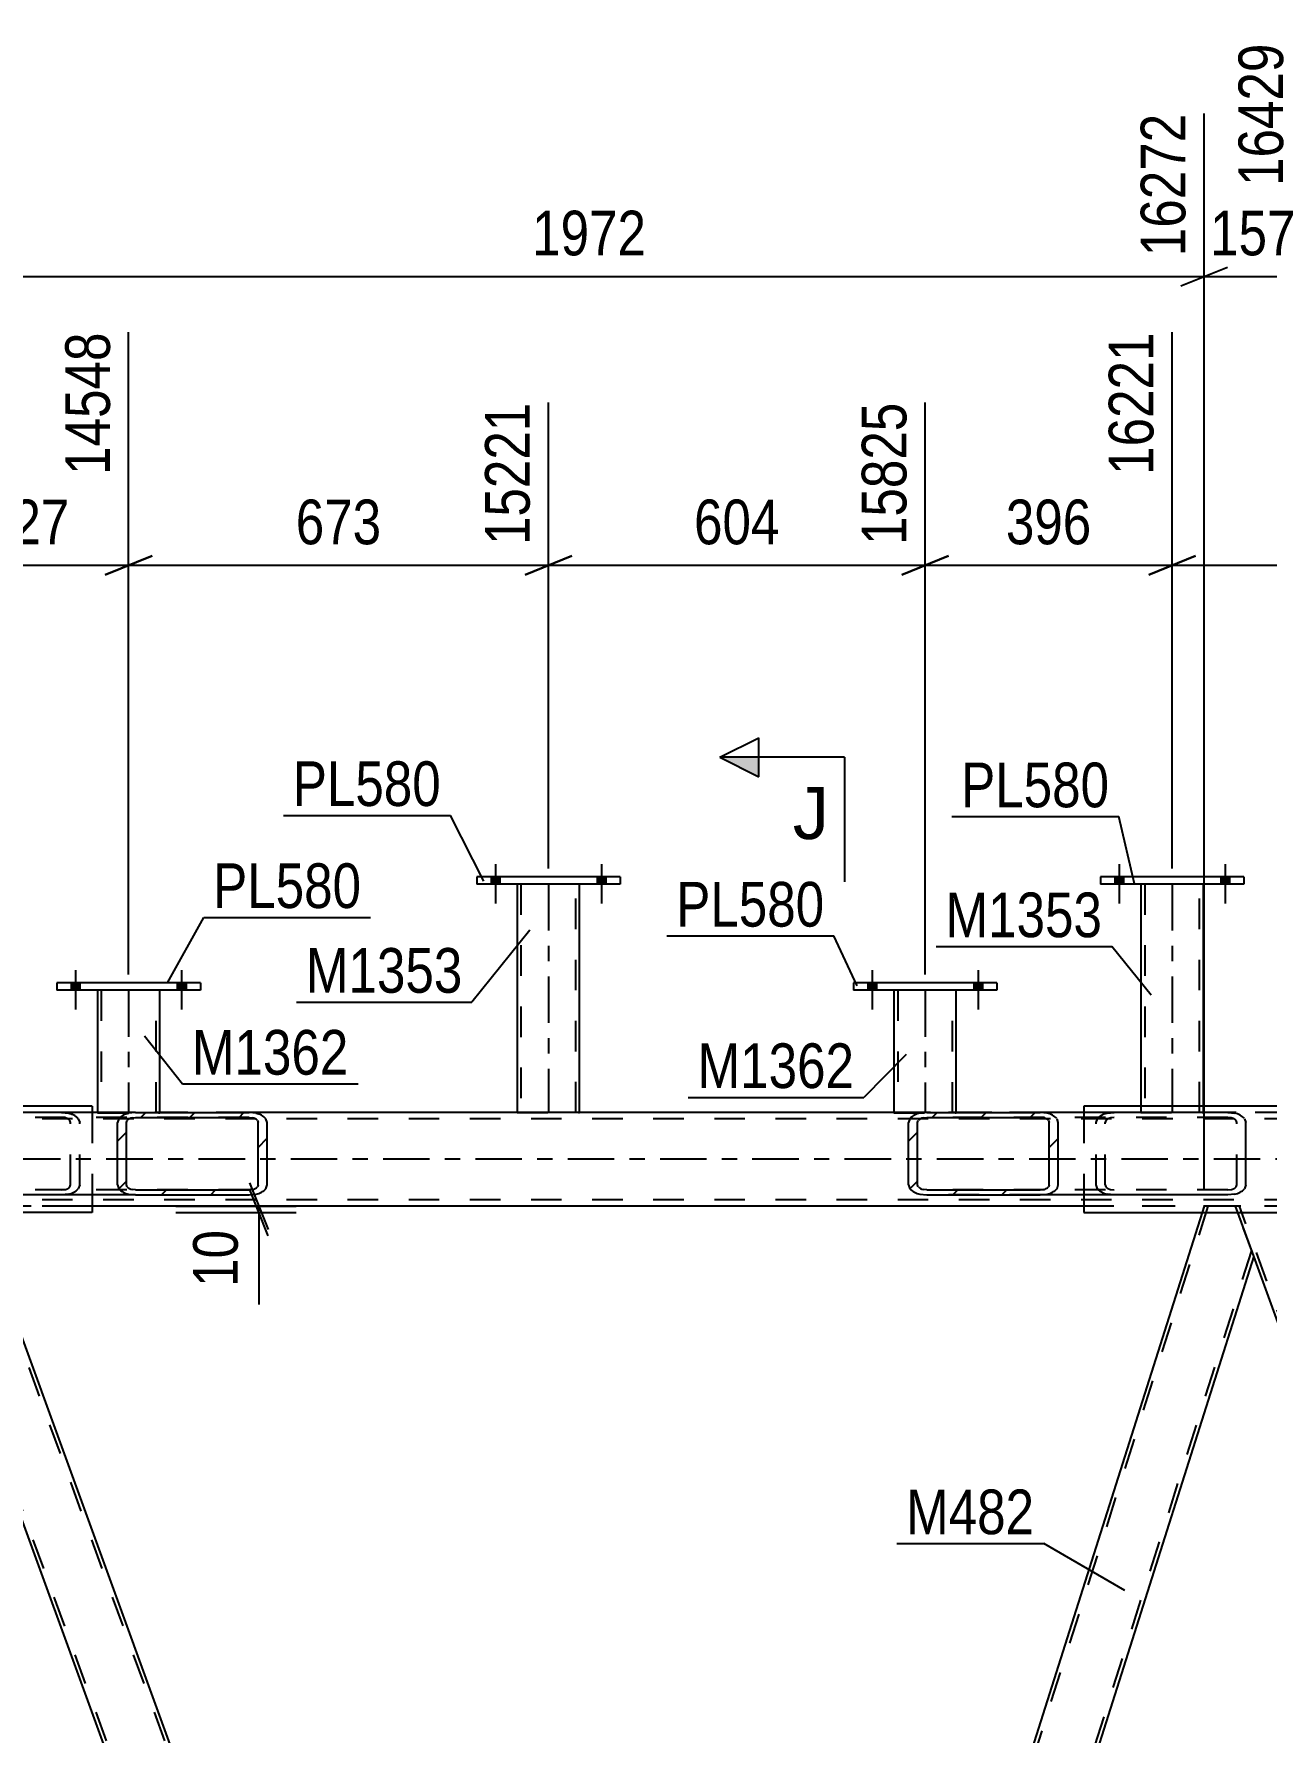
# Model space of a CAD drawing. Header units: millimetres. Extents: x -815 to 374, y -743 to 98.
# Drawn here: x -201.3 to -122.3, y -176.6 to -67.8 of the extents above; entities that cross this region are included whole.
import ezdxf

# ---------------------------------------------------------------- set-up
doc = ezdxf.new("R2010")
doc.units = ezdxf.units.MM
doc.linetypes.add('DXK_LINE_DOT2', pattern=[3.9198, 1.9599, -1.9599])
doc.linetypes.add('DXK_LINE_DOT3', pattern=[5.9187, 2.979, -0.9799, 0.9799, -0.9799])
doc.styles.add('Arial', font='ARIAL.TTF', dxfattribs={"height": 0.2})
doc.styles.add('Arial Narrow', font='ARIALN.TTF', dxfattribs={"height": 0.2})

# ---------------------------------------------------------------- blocks, each defined once
blk = doc.blocks.new('Bolt-232933173-46894 - 7159')
at = {"linetype": 'Continuous'}
for points in [[(-147.3, -128.61), (-147.86, -128.61), (-147.86, -129.09), (-147.3, -129.09)], [(-147.3, -128.61), (-147.86, -128.61), (-147.86, -129.09), (-147.3, -129.09)], [(-140.5, -128.61), (-141.06, -128.61), (-141.06, -129.09), (-140.5, -129.09)], [(-140.5, -128.61), (-141.06, -128.61), (-141.06, -129.09), (-140.5, -129.09)]]:
    blk.add_hatch(color=1, dxfattribs=at).paths.add_polyline_path(points)
at = {"color": 1, "linetype": 'Continuous'}
for p, q in [((-147.58, -127.81), (-147.58, -130.33)), ((-147.58, -127.81), (-147.58, -130.33)), ((-140.78, -127.81), (-140.78, -130.33)), ((-140.78, -127.81), (-140.78, -130.33)), ((-147.86, -128.61), (-147.86, -129.09)), ((-147.86, -128.61), (-147.86, -129.09)), ((-147.3, -128.61), (-147.3, -129.09)), ((-147.3, -128.61), (-147.3, -129.09)), ((-141.06, -128.61), (-141.06, -129.09)), ((-141.06, -128.61), (-141.06, -129.09)), ((-140.5, -128.61), (-140.5, -129.09)), ((-140.5, -128.61), (-140.5, -129.09))]:
    blk.add_line(p, q, dxfattribs=at)
blk = doc.blocks.new('Bolt-232933173-46857 - 7159')
at = {"linetype": 'Continuous'}
for points in [[(-131.46, -121.81), (-132.02, -121.81), (-132.02, -122.29), (-131.46, -122.29)], [(-131.46, -121.81), (-132.02, -121.81), (-132.02, -122.29), (-131.46, -122.29)], [(-124.66, -121.81), (-125.22, -121.81), (-125.22, -122.29), (-124.66, -122.29)], [(-124.66, -121.81), (-125.22, -121.81), (-125.22, -122.29), (-124.66, -122.29)]]:
    blk.add_hatch(color=1, dxfattribs=at).paths.add_polyline_path(points)
at = {"color": 1, "linetype": 'Continuous'}
for p, q in [((-132.02, -121.81), (-132.02, -122.29)), ((-132.02, -121.81), (-132.02, -122.29)), ((-131.74, -121.01), (-131.74, -123.53)), ((-131.74, -121.01), (-131.74, -123.53)), ((-131.46, -121.81), (-131.46, -122.29)), ((-131.46, -121.81), (-131.46, -122.29)), ((-125.22, -121.81), (-125.22, -122.29)), ((-125.22, -121.81), (-125.22, -122.29)), ((-124.94, -121.01), (-124.94, -123.53)), ((-124.94, -121.01), (-124.94, -123.53)), ((-124.66, -121.81), (-124.66, -122.29)), ((-124.66, -121.81), (-124.66, -122.29))]:
    blk.add_line(p, q, dxfattribs=at)
blk = doc.blocks.new('Part-232933173-7313 - 7159')
at = {"color": 2, "linetype": 'Continuous'}
for p, q in [((-219.15, -136.53), (-219.15, -136.93)), ((-197.6, -136.53), (-219.15, -136.53)), ((-197.6, -136.53), (-197.6, -136.93)), ((-219.15, -142.21), (-219.15, -143.33)), ((-197.6, -142.21), (-197.6, -143.33)), ((-197.6, -143.33), (-219.15, -143.33))]:
    blk.add_line(p, q, dxfattribs=at)
at = {"color": 7, "linetype": 'DXK_LINE_DOT2'}
for p, q in [((-219.15, -136.93), (-219.15, -142.21)), ((-197.6, -136.93), (-197.6, -142.21))]:
    blk.add_line(p, q, dxfattribs=at)
blk = doc.blocks.new('Part-232933173-7314 - 7159')
at = {"color": 2, "linetype": 'Continuous'}
for p, q in [((-134.01, -136.53), (-134.01, -136.93)), ((-112.47, -136.53), (-134.01, -136.53)), ((-112.47, -143.33), (-112.47, -136.53)), ((-134.01, -142.21), (-134.01, -143.33)), ((-134.01, -143.33), (-112.47, -143.33))]:
    blk.add_line(p, q, dxfattribs=at)
at = {"color": 7, "linetype": 'DXK_LINE_DOT2'}
blk.add_line((-134.01, -136.93), (-134.01, -142.21), dxfattribs=at)
blk = doc.blocks.new('Part-232933173-7322 - 7159')
at = {"linetype": 'Continuous'}
h = blk.add_hatch(dxfattribs=at)
h.set_pattern_fill('', scale=0.7, style=0, pattern_type=0)
h.set_pattern_definition([(45, (-195.8918, -141.8167), (-1.57154, 1.57154), [])])
h.paths.add_polyline_path([(-195.98, -141.57), (-195.89, -141.82), (-195.64, -142.02), (-195.26, -142.16), (-194.82, -142.21), (-187.54, -142.21), (-187.09, -142.16), (-186.71, -142.02), (-186.46, -141.82), (-186.37, -141.57), (-186.37, -137.57), (-186.46, -137.33), (-186.71, -137.12), (-187.09, -136.98), (-187.54, -136.93), (-194.82, -136.93), (-195.26, -136.98), (-195.64, -137.12), (-195.89, -137.33), (-195.98, -137.57)])
h.paths.add_polyline_path([(-195.35, -137.45), (-195.23, -137.35), (-195.04, -137.28), (-194.82, -137.25), (-187.54, -137.25), (-187.31, -137.28), (-187.13, -137.35), (-187, -137.45), (-186.95, -137.57), (-186.95, -141.57), (-187, -141.69), (-187.13, -141.8), (-187.31, -141.87), (-187.54, -141.89), (-194.82, -141.89), (-195.04, -141.87), (-195.23, -141.8), (-195.35, -141.69), (-195.4, -141.57), (-195.4, -137.57)])
at = {"color": 2, "linetype": 'Continuous'}
for p, q in [((-207.29, -136.98), (-206.85, -136.93)), ((-194.82, -136.93), (-206.85, -136.93)), ((-194.82, -136.93), (-195.26, -136.98)), ((-194.82, -136.93), (-187.54, -136.93)), ((-187.09, -136.98), (-187.54, -136.93)), ((-208.01, -137.57), (-207.92, -137.33)), ((-208.01, -141.57), (-208.01, -137.57)), ((-195.89, -137.33), (-195.98, -137.57)), ((-195.98, -141.57), (-195.98, -137.57)), ((-195.4, -137.57), (-195.35, -137.45)), ((-195.4, -141.57), (-195.4, -137.57)), ((-195.04, -137.28), (-194.82, -137.25)), ((-194.82, -137.25), (-187.54, -137.25)), ((-187.54, -137.25), (-187.31, -137.28)), ((-187, -137.45), (-186.95, -137.57)), ((-186.95, -141.57), (-186.95, -137.57)), ((-186.37, -137.57), (-186.46, -137.33)), ((-186.37, -141.57), (-186.37, -137.57)), ((-207.92, -141.82), (-208.01, -141.57)), ((-206.85, -142.21), (-207.29, -142.16)), ((-194.82, -142.21), (-206.85, -142.21)), ((-195.98, -141.57), (-195.89, -141.82)), ((-195.35, -141.69), (-195.4, -141.57)), ((-195.26, -142.16), (-194.82, -142.21)), ((-194.82, -141.89), (-195.04, -141.87)), ((-194.82, -141.89), (-187.54, -141.89)), ((-194.82, -142.21), (-187.54, -142.21)), ((-187.31, -141.87), (-187.54, -141.89)), ((-187.54, -142.21), (-187.09, -142.16)), ((-186.95, -141.57), (-187, -141.69)), ((-186.46, -141.82), (-186.37, -141.57))]:
    blk.add_line(p, q, dxfattribs=at)
at = {"color": 7, "linetype": 'DXK_LINE_DOT2'}
for p, q in [((-199.57, -136.93), (-199.12, -136.98)), ((-187.54, -136.93), (-194.82, -136.93)), ((-207.38, -137.45), (-207.43, -137.57)), ((-207.43, -141.57), (-207.43, -137.57)), ((-206.85, -137.25), (-207.07, -137.28)), ((-187.54, -137.25), (-206.85, -137.25)), ((-199.34, -137.28), (-199.57, -137.25)), ((-198.98, -137.57), (-199.03, -137.45)), ((-198.98, -141.57), (-198.98, -137.57)), ((-198.49, -137.33), (-198.4, -137.57)), ((-198.4, -141.57), (-198.4, -137.57)), ((-207.43, -141.57), (-207.38, -141.69)), ((-207.07, -141.87), (-206.85, -141.89)), ((-187.54, -141.89), (-206.85, -141.89)), ((-199.57, -141.89), (-199.34, -141.87)), ((-199.12, -142.16), (-199.57, -142.21)), ((-199.03, -141.69), (-198.98, -141.57)), ((-198.4, -141.57), (-198.49, -141.82)), ((-194.82, -142.21), (-194.82, -142.21)), ((-194.82, -142.21), (-187.54, -142.21))]:
    blk.add_line(p, q, dxfattribs=at)
at = {"color": 2, "linetype": 'Continuous'}
for centre, radius, start, end in [((-207.11, -138.06), 1.09, 99.5182, 138.0638), ((-195.08, -138.06), 1.09, 99.5182, 138.0638), ((-187.27, -138.06), 1.09, 41.9363, 80.4819), ((-194.95, -137.81), 0.545, 99.5182, 138.0638), ((-187.4, -137.81), 0.545, 41.9363, 80.4819), ((-207.11, -141.09), 1.09, 221.9363, 260.4819), ((-195.08, -141.09), 1.09, 221.9363, 260.4819), ((-194.95, -141.33), 0.545, 221.9363, 260.4819), ((-187.4, -141.33), 0.545, 279.5182, 318.0638), ((-187.27, -141.09), 1.09, 279.5182, 318.0638)]:
    blk.add_arc(centre, radius, start, end, dxfattribs=at)
at = {"color": 7, "linetype": 'DXK_LINE_DOT2'}
for centre, radius, start, end in [((-199.3, -138.06), 1.09, 41.9363, 80.4819), ((-206.98, -137.81), 0.545, 99.5182, 138.0638), ((-199.43, -137.81), 0.545, 41.9363, 80.4819), ((-206.98, -141.33), 0.545, 221.9363, 260.4819), ((-199.43, -141.33), 0.545, 279.5182, 318.0638), ((-199.3, -141.09), 1.09, 279.5182, 318.0638)]:
    blk.add_arc(centre, radius, start, end, dxfattribs=at)
blk = doc.blocks.new('Part-232933173-7353 - 7159')
at = {"color": 7, "linetype": 'DXK_LINE_DOT2'}
for p, q in [((-81.86, -136.93), (-654.89, -136.93)), ((-187.54, -136.93), (-229.22, -136.93)), ((-112.47, -136.93), (-144.08, -136.93)), ((-81.26, -137.33), (-741.87, -137.33)), ((-81.26, -142.53), (-741.87, -142.53)), ((-81.26, -142.93), (-729.95, -142.93)), ((-197.6, -142.93), (-219.15, -142.93)), ((-112.47, -142.93), (-134.01, -142.93))]:
    blk.add_line(p, q, dxfattribs=at)
at = {"color": 2, "linetype": 'Continuous'}
for p, q in [((-144.08, -136.93), (-187.54, -136.93)), ((-134.01, -142.93), (-197.6, -142.93))]:
    blk.add_line(p, q, dxfattribs=at)
at = {"color": 7, "linetype": 'DXK_LINE_DOT3'}
blk.add_line((-81.26, -139.93), (-741.87, -139.93), dxfattribs=at)
blk = doc.blocks.new('Bolt-232933173-46859 - 7159')
at = {"linetype": 'Continuous'}
for points in [[(-171.46, -121.81), (-172.02, -121.81), (-172.02, -122.29), (-171.46, -122.29)], [(-171.46, -121.81), (-172.02, -121.81), (-172.02, -122.29), (-171.46, -122.29)], [(-164.66, -121.81), (-165.22, -121.81), (-165.22, -122.29), (-164.66, -122.29)], [(-164.66, -121.81), (-165.22, -121.81), (-165.22, -122.29), (-164.66, -122.29)]]:
    blk.add_hatch(color=1, dxfattribs=at).paths.add_polyline_path(points)
at = {"color": 1, "linetype": 'Continuous'}
for p, q in [((-172.02, -121.81), (-172.02, -122.29)), ((-172.02, -121.81), (-172.02, -122.29)), ((-171.74, -121.01), (-171.74, -123.53)), ((-171.74, -121.01), (-171.74, -123.53)), ((-171.46, -121.81), (-171.46, -122.29)), ((-171.46, -121.81), (-171.46, -122.29)), ((-165.22, -121.81), (-165.22, -122.29)), ((-165.22, -121.81), (-165.22, -122.29)), ((-164.94, -121.01), (-164.94, -123.53)), ((-164.94, -121.01), (-164.94, -123.53)), ((-164.66, -121.81), (-164.66, -122.29)), ((-164.66, -121.81), (-164.66, -122.29))]:
    blk.add_line(p, q, dxfattribs=at)
blk = doc.blocks.new('Part-232933173-46765 - 7159')
at = {"color": 2, "linetype": 'Continuous'}
for p, q in [((-123.74, -121.81), (-132.94, -121.81)), ((-132.94, -121.81), (-132.94, -122.29)), ((-123.74, -121.81), (-123.74, -122.29)), ((-123.74, -122.29), (-132.94, -122.29))]:
    blk.add_line(p, q, dxfattribs=at)
blk = doc.blocks.new('Part-232933173-7476 - 7159')
at = {"linetype": 'Continuous'}
h = blk.add_hatch(dxfattribs=at)
h.set_pattern_fill('', scale=0.7, style=0, pattern_type=0)
h.set_pattern_definition([(45, (-145.1553, -141.8167), (-1.57154, 1.57154), [])])
h.paths.add_polyline_path([(-145.24, -141.57), (-145.16, -141.82), (-144.9, -142.02), (-144.53, -142.16), (-144.08, -142.21), (-136.8, -142.21), (-136.36, -142.16), (-135.98, -142.02), (-135.72, -141.82), (-135.64, -141.57), (-135.64, -137.57), (-135.72, -137.33), (-135.98, -137.12), (-136.36, -136.98), (-136.8, -136.93), (-144.08, -136.93), (-144.53, -136.98), (-144.9, -137.12), (-145.16, -137.33), (-145.24, -137.57)])
h.paths.add_polyline_path([(-144.62, -137.45), (-144.49, -137.35), (-144.3, -137.28), (-144.08, -137.25), (-136.8, -137.25), (-136.58, -137.28), (-136.39, -137.35), (-136.26, -137.45), (-136.22, -137.57), (-136.22, -141.57), (-136.26, -141.69), (-136.39, -141.8), (-136.58, -141.87), (-136.8, -141.89), (-144.08, -141.89), (-144.3, -141.87), (-144.49, -141.8), (-144.62, -141.69), (-144.66, -141.57), (-144.66, -137.57)])
at = {"color": 2, "linetype": 'Continuous'}
for p, q in [((-144.08, -136.93), (-144.53, -136.98)), ((-144.08, -136.93), (-136.8, -136.93)), ((-124.77, -136.93), (-136.8, -136.93)), ((-136.36, -136.98), (-136.8, -136.93)), ((-124.77, -136.93), (-124.32, -136.98)), ((-145.16, -137.33), (-145.24, -137.57)), ((-145.24, -141.57), (-145.24, -137.57)), ((-144.66, -137.57), (-144.62, -137.45)), ((-144.66, -141.57), (-144.66, -137.57)), ((-144.3, -137.28), (-144.08, -137.25)), ((-144.08, -137.25), (-136.8, -137.25)), ((-136.8, -137.25), (-136.58, -137.28)), ((-136.26, -137.45), (-136.22, -137.57)), ((-136.22, -141.57), (-136.22, -137.57)), ((-135.64, -137.57), (-135.72, -137.33)), ((-135.64, -141.57), (-135.64, -137.57)), ((-123.69, -137.33), (-123.61, -137.57)), ((-123.61, -141.57), (-123.61, -137.57)), ((-145.24, -141.57), (-145.16, -141.82)), ((-144.62, -141.69), (-144.66, -141.57)), ((-144.53, -142.16), (-144.08, -142.21)), ((-144.08, -141.89), (-144.3, -141.87)), ((-144.08, -141.89), (-136.8, -141.89)), ((-144.08, -142.21), (-136.8, -142.21)), ((-136.58, -141.87), (-136.8, -141.89)), ((-136.8, -142.21), (-136.36, -142.16)), ((-124.77, -142.21), (-136.8, -142.21)), ((-136.22, -141.57), (-136.26, -141.69)), ((-135.72, -141.82), (-135.64, -141.57)), ((-124.32, -142.16), (-124.77, -142.21)), ((-123.61, -141.57), (-123.69, -141.82))]:
    blk.add_line(p, q, dxfattribs=at)
at = {"color": 7, "linetype": 'DXK_LINE_DOT2'}
for p, q in [((-136.8, -136.93), (-144.08, -136.93)), ((-132.5, -136.98), (-132.05, -136.93)), ((-124.77, -137.25), (-144.08, -137.25)), ((-133.21, -137.57), (-133.13, -137.33)), ((-133.21, -141.57), (-133.21, -137.57)), ((-132.59, -137.45), (-132.63, -137.57)), ((-132.63, -141.57), (-132.63, -137.57)), ((-132.05, -137.25), (-132.27, -137.28)), ((-124.55, -137.28), (-124.77, -137.25)), ((-124.19, -137.57), (-124.23, -137.45)), ((-124.19, -141.57), (-124.19, -137.57)), ((-124.77, -141.89), (-144.08, -141.89)), ((-136.8, -142.21), (-144.08, -142.21)), ((-133.13, -141.82), (-133.21, -141.57)), ((-132.63, -141.57), (-132.59, -141.69)), ((-132.05, -142.21), (-132.5, -142.16)), ((-132.27, -141.87), (-132.05, -141.89)), ((-124.77, -141.89), (-124.55, -141.87)), ((-124.23, -141.69), (-124.19, -141.57))]:
    blk.add_line(p, q, dxfattribs=at)
at = {"color": 2, "linetype": 'Continuous'}
for centre, radius, start, end in [((-144.34, -138.05), 1.09, 99.5182, 138.0638), ((-136.54, -138.05), 1.09, 41.9363, 80.4819), ((-124.51, -138.05), 1.09, 41.9363, 80.4819), ((-144.21, -137.81), 0.545, 99.5182, 138.0638), ((-136.67, -137.81), 0.545, 41.9363, 80.4819), ((-144.34, -141.09), 1.09, 221.9363, 260.4819), ((-144.21, -141.33), 0.545, 221.9363, 260.4819), ((-136.67, -141.33), 0.545, 279.5182, 318.0638), ((-136.54, -141.09), 1.09, 279.5182, 318.0638), ((-124.51, -141.09), 1.09, 279.5182, 318.0638)]:
    blk.add_arc(centre, radius, start, end, dxfattribs=at)
at = {"color": 7, "linetype": 'DXK_LINE_DOT2'}
for centre, radius, start, end in [((-132.31, -138.05), 1.09, 99.5182, 138.0638), ((-132.18, -137.81), 0.545, 99.5182, 138.0638), ((-124.64, -137.81), 0.545, 41.9363, 80.4819), ((-132.31, -141.09), 1.09, 221.9363, 260.4819), ((-132.18, -141.33), 0.545, 221.9363, 260.4819), ((-124.64, -141.33), 0.545, 279.5182, 318.0638)]:
    blk.add_arc(centre, radius, start, end, dxfattribs=at)
blk = doc.blocks.new('Part-232933173-7488 - 7159')
at = {"color": 7, "linetype": 'DXK_LINE_DOT2'}
for p, q in [((-165.84, -261.93), (-209.16, -142.93)), ((-162.1, -261.93), (-205.41, -142.93))]:
    blk.add_line(p, q, dxfattribs=at)
at = {"color": 2, "linetype": 'Continuous'}
for p, q in [((-163.01, -258.73), (-205.01, -143.33)), ((-166.25, -261.53), (-208.25, -146.14))]:
    blk.add_line(p, q, dxfattribs=at)
blk = doc.blocks.new('Part-232933173-7493 - 7159')
at = {"color": 2, "linetype": 'Continuous'}
for p, q in [((-126.42, -143.33), (-163.01, -258.73)), ((-123.11, -146.14), (-124.13, -143.33)), ((-123.11, -146.14), (-159.7, -261.53))]:
    blk.add_line(p, q, dxfattribs=at)
at = {"color": 7, "linetype": 'DXK_LINE_DOT2'}
for p, q in [((-126.04, -142.93), (-162.87, -259.1)), ((-126.29, -142.93), (-126.42, -143.33)), ((-124.28, -142.93), (-126.29, -142.93)), ((-124.13, -143.33), (-124.28, -142.93)), ((-123.25, -145.77), (-160.08, -261.93))]:
    blk.add_line(p, q, dxfattribs=at)
blk = doc.blocks.new('Part-232933173-7498 - 7159')
at = {"color": 7, "linetype": 'DXK_LINE_DOT2'}
for p, q in [((-120.02, -142.93), (-124.28, -142.93)), ((-123.11, -146.14), (-124.28, -142.93)), ((-80.71, -261.93), (-124.02, -142.93))]:
    blk.add_line(p, q, dxfattribs=at)
at = {"color": 2, "linetype": 'Continuous'}
blk.add_line((-81.11, -261.53), (-123.11, -146.14), dxfattribs=at)
blk = doc.blocks.new('Part-232933173-46764 - 7159')
at = {"color": 2, "linetype": 'Continuous'}
for p, q in [((-130.34, -122.29), (-130.34, -136.53)), ((-126.34, -122.29), (-126.34, -136.53))]:
    blk.add_line(p, q, dxfattribs=at)
at = {"color": 7, "linetype": 'DXK_LINE_DOT2'}
for p, q in [((-126.34, -122.29), (-130.34, -122.29)), ((-130.1, -122.29), (-130.1, -136.93)), ((-126.58, -136.93), (-126.58, -122.29)), ((-130.34, -136.53), (-130.34, -136.93)), ((-130.34, -136.93), (-126.34, -136.93)), ((-126.34, -136.53), (-126.34, -136.93))]:
    blk.add_line(p, q, dxfattribs=at)
at = {"color": 7, "linetype": 'DXK_LINE_DOT3'}
blk.add_line((-128.34, -122.29), (-128.34, -136.93), dxfattribs=at)
blk = doc.blocks.new('Part-232933173-46768 - 7159')
at = {"color": 2, "linetype": 'Continuous'}
for p, q in [((-170.34, -122.29), (-170.34, -136.93)), ((-166.34, -136.93), (-166.34, -122.29))]:
    blk.add_line(p, q, dxfattribs=at)
at = {"color": 7, "linetype": 'DXK_LINE_DOT2'}
for p, q in [((-166.34, -122.29), (-170.34, -122.29)), ((-170.1, -122.29), (-170.1, -136.93)), ((-166.58, -136.93), (-166.58, -122.29)), ((-170.34, -136.93), (-170.34, -136.93)), ((-170.34, -136.93), (-166.34, -136.93)), ((-166.34, -136.93), (-166.34, -136.93)), ((-166.34, -136.93), (-166.34, -136.93))]:
    blk.add_line(p, q, dxfattribs=at)
at = {"color": 7, "linetype": 'DXK_LINE_DOT3'}
blk.add_line((-168.34, -122.29), (-168.34, -136.93), dxfattribs=at)
blk = doc.blocks.new('Part-232933173-46769 - 7159')
at = {"color": 2, "linetype": 'Continuous'}
for p, q in [((-163.74, -121.81), (-172.94, -121.81)), ((-172.94, -121.81), (-172.94, -122.29)), ((-163.74, -121.81), (-163.74, -122.29)), ((-163.74, -122.29), (-172.94, -122.29))]:
    blk.add_line(p, q, dxfattribs=at)
blk = doc.blocks.new('Part-232933173-46844 - 7159')
at = {"color": 2, "linetype": 'Continuous'}
for p, q in [((-197.26, -129.09), (-197.26, -136.93)), ((-193.26, -136.93), (-193.26, -129.09))]:
    blk.add_line(p, q, dxfattribs=at)
at = {"color": 7, "linetype": 'DXK_LINE_DOT2'}
for p, q in [((-193.26, -129.09), (-197.26, -129.09)), ((-197.02, -129.09), (-197.02, -136.94)), ((-193.5, -136.94), (-193.5, -129.09)), ((-197.26, -136.93), (-197.26, -136.94)), ((-197.26, -136.94), (-193.26, -136.94)), ((-193.26, -136.94), (-193.26, -136.93)), ((-193.26, -136.93), (-193.26, -136.94))]:
    blk.add_line(p, q, dxfattribs=at)
at = {"color": 7, "linetype": 'DXK_LINE_DOT3'}
blk.add_line((-195.26, -129.09), (-195.26, -136.94), dxfattribs=at)
blk = doc.blocks.new('Part-232933173-46845 - 7159')
at = {"color": 2, "linetype": 'Continuous'}
for p, q in [((-190.66, -128.61), (-199.86, -128.61)), ((-199.86, -128.61), (-199.86, -129.09)), ((-190.66, -129.09), (-199.86, -129.09)), ((-190.66, -128.61), (-190.66, -129.09))]:
    blk.add_line(p, q, dxfattribs=at)
blk = doc.blocks.new('Part-232933173-46846 - 7159')
at = {"color": 2, "linetype": 'Continuous'}
for p, q in [((-146.18, -129.09), (-146.18, -136.93)), ((-142.18, -136.93), (-142.18, -129.09))]:
    blk.add_line(p, q, dxfattribs=at)
at = {"color": 7, "linetype": 'DXK_LINE_DOT2'}
for p, q in [((-142.18, -129.09), (-146.18, -129.09)), ((-145.94, -129.09), (-145.94, -136.94)), ((-142.42, -136.94), (-142.42, -129.09)), ((-146.18, -136.93), (-146.18, -136.94)), ((-146.18, -136.94), (-142.18, -136.94)), ((-142.18, -136.94), (-142.18, -136.93)), ((-142.18, -136.93), (-142.18, -136.94))]:
    blk.add_line(p, q, dxfattribs=at)
at = {"color": 7, "linetype": 'DXK_LINE_DOT3'}
blk.add_line((-144.18, -129.09), (-144.18, -136.94), dxfattribs=at)
blk = doc.blocks.new('Part-232933173-46847 - 7159')
at = {"color": 2, "linetype": 'Continuous'}
for p, q in [((-139.58, -128.61), (-148.78, -128.61)), ((-148.78, -128.61), (-148.78, -129.09)), ((-139.58, -129.09), (-148.78, -129.09)), ((-139.58, -128.61), (-139.58, -129.09))]:
    blk.add_line(p, q, dxfattribs=at)
blk = doc.blocks.new('Bolt-232933173-46893 - 7159')
at = {"linetype": 'Continuous'}
for points in [[(-198.38, -128.61), (-198.94, -128.61), (-198.94, -129.09), (-198.38, -129.09)], [(-198.38, -128.61), (-198.94, -128.61), (-198.94, -129.09), (-198.38, -129.09)], [(-191.58, -128.61), (-192.14, -128.61), (-192.14, -129.09), (-191.58, -129.09)], [(-191.58, -128.61), (-192.14, -128.61), (-192.14, -129.09), (-191.58, -129.09)]]:
    blk.add_hatch(color=1, dxfattribs=at).paths.add_polyline_path(points)
at = {"color": 1, "linetype": 'Continuous'}
for p, q in [((-198.66, -127.81), (-198.66, -130.33)), ((-198.66, -127.81), (-198.66, -130.33)), ((-191.86, -127.81), (-191.86, -130.33)), ((-191.86, -127.81), (-191.86, -130.33)), ((-198.94, -128.61), (-198.94, -129.09)), ((-198.94, -128.61), (-198.94, -129.09)), ((-198.38, -128.61), (-198.38, -129.09)), ((-198.38, -128.61), (-198.38, -129.09)), ((-192.14, -128.61), (-192.14, -129.09)), ((-192.14, -128.61), (-192.14, -129.09)), ((-191.58, -128.61), (-191.58, -129.09)), ((-191.58, -128.61), (-191.58, -129.09))]:
    blk.add_line(p, q, dxfattribs=at)
blk = doc.blocks.new('StraightDimension-232933173-57640 - 7159')
at = {"color": 7, "linetype": 'Continuous'}
for p, q in [((-195.26, -128.09), (-195.26, -86.91)), ((-168.34, -121.29), (-168.34, -91.41)), ((-193.76, -101.25), (-196.76, -102.45)), ((-195.26, -101.85), (-168.34, -101.85)), ((-169.84, -102.45), (-166.84, -101.25))]:
    blk.add_line(p, q, dxfattribs=at)
at = {"color": 0}
blk.add_wipeout([(-178.46, -101.1), (-178.46, -96.9), (-185.14, -96.9), (-185.14, -101.1)], dxfattribs=at)
at = {"color": 3, "style": 'Arial Narrow'}
blk.add_text('673', height=2.863, dxfattribs=at).set_placement((-184.54, -100.5))
at = {"color": 0, "linetype": 'Continuous'}
blk.add_wipeout([(-168.94, -90.81), (-173.14, -90.81), (-173.14, -101.15), (-168.94, -101.15)], dxfattribs=at)
at = {"color": 3, "linetype": 'Continuous', "style": 'Arial Narrow'}
blk.add_text('15221', height=2.863, rotation=90.0002, dxfattribs=at).set_placement((-169.54, -100.55))
blk = doc.blocks.new('StraightDimension-232933173-57639 - 7159')
at = {"color": 7, "linetype": 'Continuous'}
for p, q in [((-168.34, -121.29), (-168.34, -91.41)), ((-144.18, -128.09), (-144.18, -91.41)), ((-166.84, -101.25), (-169.84, -102.45)), ((-168.34, -101.85), (-144.18, -101.85)), ((-145.68, -102.45), (-142.68, -101.25))]:
    blk.add_line(p, q, dxfattribs=at)
at = {"color": 0}
blk.add_wipeout([(-152.92, -101.1), (-152.92, -96.9), (-159.6, -96.9), (-159.6, -101.1)], dxfattribs=at)
at = {"color": 3, "style": 'Arial Narrow'}
blk.add_text('604', height=2.863, dxfattribs=at).set_placement((-159, -100.5))
at = {"color": 0, "linetype": 'Continuous'}
blk.add_wipeout([(-144.78, -90.81), (-148.98, -90.81), (-148.98, -101.15), (-144.78, -101.15)], dxfattribs=at)
at = {"color": 3, "linetype": 'Continuous', "style": 'Arial Narrow'}
blk.add_text('15825', height=2.863, rotation=90.0002, dxfattribs=at).set_placement((-145.38, -100.55))
blk = doc.blocks.new('StraightDimension-232933173-57641 - 7159')
at = {"color": 7, "linetype": 'Continuous'}
for p, q in [((-195.26, -128.09), (-195.26, -86.91)), ((-208.34, -121.29), (-208.34, -91.41)), ((-206.84, -101.25), (-209.84, -102.45)), ((-208.34, -101.85), (-195.26, -101.85)), ((-196.76, -102.45), (-193.76, -101.25))]:
    blk.add_line(p, q, dxfattribs=at)
at = {"color": 0}
blk.add_wipeout([(-198.46, -101.1), (-198.46, -96.9), (-205.14, -96.9), (-205.14, -101.1)], dxfattribs=at)
at = {"color": 3, "style": 'Arial Narrow'}
blk.add_text('327', height=2.863, dxfattribs=at).set_placement((-204.54, -100.5))
at = {"color": 0, "linetype": 'Continuous'}
blk.add_wipeout([(-195.86, -86.31), (-200.06, -86.31), (-200.06, -96.65), (-195.86, -96.65)], dxfattribs=at)
at = {"color": 3, "linetype": 'Continuous', "style": 'Arial Narrow'}
blk.add_text('14548', height=2.863, rotation=90.0002, dxfattribs=at).set_placement((-196.46, -96.05))
blk = doc.blocks.new('StraightDimension-232933173-57637 - 7159')
at = {"color": 7, "linetype": 'Continuous'}
for p, q in [((-128.34, -121.29), (-128.34, -86.91)), ((-93.1, -127.13), (-93.1, -86.91)), ((-126.84, -101.25), (-129.84, -102.45)), ((-128.34, -101.85), (-93.1, -101.85)), ((-94.6, -102.45), (-91.6, -101.25))]:
    blk.add_line(p, q, dxfattribs=at)
at = {"color": 0, "linetype": 'Continuous'}
blk.add_wipeout([(-93.7, -86.31), (-97.9, -86.31), (-97.9, -96.65), (-93.7, -96.65)], dxfattribs=at)
at = {"color": 0}
blk.add_wipeout([(-107.38, -101.1), (-107.38, -96.9), (-114.06, -96.9), (-114.06, -101.1)], dxfattribs=at)
at = {"color": 3, "linetype": 'Continuous', "style": 'Arial Narrow'}
blk.add_text('17102', height=2.863, rotation=90.0002, dxfattribs=at).set_placement((-94.3, -96.05))
at = {"color": 3, "style": 'Arial Narrow'}
blk.add_text('881', height=2.863, dxfattribs=at).set_placement((-113.46, -100.5))
blk = doc.blocks.new('StraightDimension-232933173-37568 - 7159')
at = {"color": 7, "linetype": 'Continuous'}
for p, q in [((-120.02, -141.93), (-120.02, -68.39)), ((-126.29, -141.93), (-126.29, -72.89)), ((-127.79, -83.93), (-124.79, -82.73)), ((-118.52, -82.73), (-121.52, -83.93)), ((-126.29, -83.33), (-120.02, -83.33))]:
    blk.add_line(p, q, dxfattribs=at)
at = {"color": 0}
blk.add_wipeout([(-119.81, -82.58), (-119.81, -78.38), (-126.5, -78.38), (-126.5, -82.58)], dxfattribs=at)
at = {"color": 3, "style": 'Arial Narrow'}
blk.add_text('157', height=2.863, dxfattribs=at).set_placement((-125.9, -81.98))
at = {"color": 0, "linetype": 'Continuous'}
blk.add_wipeout([(-120.62, -67.79), (-124.82, -67.79), (-124.82, -78.13), (-120.62, -78.13)], dxfattribs=at)
at = {"color": 3, "linetype": 'Continuous', "style": 'Arial Narrow'}
blk.add_text('16429', height=2.863, rotation=90.0002, dxfattribs=at).set_placement((-121.22, -77.53))
blk = doc.blocks.new('StraightDimension-232933173-57638 - 7159')
at = {"color": 7, "linetype": 'Continuous'}
for p, q in [((-128.34, -121.29), (-128.34, -86.91)), ((-144.18, -128.09), (-144.18, -91.41)), ((-142.68, -101.25), (-145.68, -102.45)), ((-144.18, -101.85), (-128.34, -101.85)), ((-129.84, -102.45), (-126.84, -101.25))]:
    blk.add_line(p, q, dxfattribs=at)
at = {"color": 0}
blk.add_wipeout([(-132.92, -101.1), (-132.92, -96.9), (-139.6, -96.9), (-139.6, -101.1)], dxfattribs=at)
at = {"color": 3, "style": 'Arial Narrow'}
blk.add_text('396', height=2.863, dxfattribs=at).set_placement((-139, -100.5))
at = {"color": 0, "linetype": 'Continuous'}
blk.add_wipeout([(-128.94, -86.31), (-133.14, -86.31), (-133.14, -96.65), (-128.94, -96.65)], dxfattribs=at)
at = {"color": 3, "linetype": 'Continuous', "style": 'Arial Narrow'}
blk.add_text('16221', height=2.863, rotation=90.0002, dxfattribs=at).set_placement((-129.54, -96.05))
blk = doc.blocks.new('StraightDimension-232933173-38585 - 7159')
at = {"color": 7, "linetype": 'Continuous'}
for p, q in [((-187.51, -141.43), (-186.31, -144.43)), ((-186.31, -144.83), (-187.51, -141.83)), ((-192.24, -142.93), (-184.51, -142.93)), ((-192.24, -143.33), (-184.51, -143.33)), ((-186.91, -143.33), (-186.91, -142.93)), ((-186.91, -143.33), (-186.91, -149.24)), ((-186.91, -143.33), (-186.91, -149.24))]:
    blk.add_line(p, q, dxfattribs=at)
at = {"color": 0}
blk.add_wipeout([(-187.66, -143.86), (-191.86, -143.86), (-191.86, -148.71), (-187.66, -148.71)], dxfattribs=at)
at = {"color": 3, "style": 'Arial Narrow'}
blk.add_text('10', height=2.863, rotation=90.0002, dxfattribs=at).set_placement((-188.26, -148.11))
blk = doc.blocks.new('StraightDimension-232933173-37569 - 7159')
at = {"color": 7, "linetype": 'Continuous'}
for p, q in [((-205.16, -141.93), (-205.16, -68.39)), ((-126.29, -141.93), (-126.29, -72.89)), ((-203.66, -82.73), (-206.66, -83.93)), ((-127.79, -83.93), (-124.79, -82.73)), ((-205.16, -83.33), (-126.29, -83.33))]:
    blk.add_line(p, q, dxfattribs=at)
at = {"color": 0}
blk.add_wipeout([(-161.47, -82.58), (-161.47, -78.38), (-169.98, -78.38), (-169.98, -82.58)], dxfattribs=at)
at = {"color": 3, "style": 'Arial Narrow'}
blk.add_text('1972', height=2.863, dxfattribs=at).set_placement((-169.38, -81.98))
at = {"color": 0, "linetype": 'Continuous'}
blk.add_wipeout([(-126.89, -72.29), (-131.09, -72.29), (-131.09, -82.63), (-126.89, -82.63)], dxfattribs=at)
at = {"color": 3, "linetype": 'Continuous', "style": 'Arial Narrow'}
blk.add_text('16272', height=2.863, rotation=90.0002, dxfattribs=at).set_placement((-127.49, -82.03))
blk = doc.blocks.new('Mark-232933173-58463 - 7159')
at = {"color": 30, "linetype": 'Continuous'}
for p, q in [((-192.77, -128.61), (-190.44, -124.42)), ((-190.44, -124.42), (-179.74, -124.42))]:
    blk.add_line(p, q, dxfattribs=at)
at = {"color": 0}
blk.add_wipeout([(-180.34, -123.82), (-180.34, -120.82), (-189.84, -120.82), (-189.84, -123.82)], dxfattribs=at)
blk.add_wipeout([(-180.34, -123.82), (-180.34, -120.82), (-189.84, -120.82), (-189.84, -123.82)], dxfattribs=at)
at = {"color": 3, "style": 'Arial Narrow'}
blk.add_text('PL580', height=2.863, dxfattribs=at).set_placement((-189.84, -123.82))
blk = doc.blocks.new('Mark-232933173-58433 - 7159')
at = {"color": 30, "linetype": 'Continuous'}
for p in [(-142.47, -117.96), (-130.75, -122.27)]:
    blk.add_line(p, (-131.76, -117.96), dxfattribs=at)
at = {"color": 0}
blk.add_wipeout([(-132.36, -117.36), (-132.36, -114.36), (-141.87, -114.36), (-141.87, -117.36)], dxfattribs=at)
blk.add_wipeout([(-132.36, -117.36), (-132.36, -114.36), (-141.87, -114.36), (-141.87, -117.36)], dxfattribs=at)
at = {"color": 3, "style": 'Arial Narrow'}
blk.add_text('PL580', height=2.863, dxfattribs=at).set_placement((-141.87, -117.36))
blk = doc.blocks.new('Mark-232933173-58436 - 7159')
at = {"color": 30, "linetype": 'Continuous'}
for p in [(-185.33, -117.88), (-172.48, -122.1)]:
    blk.add_line(p, (-174.62, -117.88), dxfattribs=at)
at = {"color": 0}
blk.add_wipeout([(-175.22, -117.28), (-175.22, -114.28), (-184.73, -114.28), (-184.73, -117.28)], dxfattribs=at)
blk.add_wipeout([(-175.22, -117.28), (-175.22, -114.28), (-184.73, -114.28), (-184.73, -117.28)], dxfattribs=at)
at = {"color": 3, "style": 'Arial Narrow'}
blk.add_text('PL580', height=2.863, dxfattribs=at).set_placement((-184.73, -117.28))
blk = doc.blocks.new('Mark-232933173-58466 - 7159')
at = {"color": 30, "linetype": 'Continuous'}
for p in [(-145.39, -133.22), (-159.37, -135.96)]:
    blk.add_line(p, (-148.12, -135.96), dxfattribs=at)
at = {"color": 0}
blk.add_wipeout([(-148.72, -135.36), (-148.72, -132.36), (-158.77, -132.36), (-158.77, -135.36)], dxfattribs=at)
blk.add_wipeout([(-148.72, -135.36), (-148.72, -132.36), (-158.77, -132.36), (-158.77, -135.36)], dxfattribs=at)
at = {"color": 3, "style": 'Arial Narrow'}
blk.add_text('M1362', height=2.863, dxfattribs=at).set_placement((-158.77, -135.36))
blk = doc.blocks.new('Mark-232933173-7489 - 7159')
at = {"color": 30, "linetype": 'Continuous'}
for p in [(-146, -164.56), (-131.38, -167.56)]:
    blk.add_line(p, (-136.57, -164.56), dxfattribs=at)
at = {"color": 0}
blk.add_wipeout([(-137.17, -163.96), (-137.17, -160.96), (-145.4, -160.96), (-145.4, -163.96)], dxfattribs=at)
blk.add_wipeout([(-137.17, -163.96), (-137.17, -160.96), (-145.4, -160.96), (-145.4, -163.96)], dxfattribs=at)
at = {"color": 3, "style": 'Arial Narrow'}
blk.add_text('M482', height=2.863, dxfattribs=at).set_placement((-145.4, -163.96))
blk = doc.blocks.new('Mark-232933173-58469 - 7159')
at = {"color": 30, "linetype": 'Continuous'}
for p in [(-160.74, -125.61), (-148.53, -128.81)]:
    blk.add_line(p, (-150.04, -125.61), dxfattribs=at)
at = {"color": 0}
blk.add_wipeout([(-150.64, -125.01), (-150.64, -122.01), (-160.14, -122.01), (-160.14, -125.01)], dxfattribs=at)
blk.add_wipeout([(-150.64, -125.01), (-150.64, -122.01), (-160.14, -122.01), (-160.14, -125.01)], dxfattribs=at)
at = {"color": 3, "style": 'Arial Narrow'}
blk.add_text('PL580', height=2.863, dxfattribs=at).set_placement((-160.14, -125.01))
blk = doc.blocks.new('SectionMark-232933173-8633 - 7159')
at = {"linetype": 'Continuous'}
blk.add_hatch(color=6, dxfattribs=at).paths.add_polyline_path([(-154.84, -114.15), (-154.84, -115.4), (-157.34, -114.15)])
at = {"color": 6, "linetype": 'Continuous'}
for p, q in [((-157.34, -114.15), (-154.84, -112.9)), ((-154.84, -115.4), (-154.84, -112.9)), ((-149.34, -114.15), (-157.34, -114.15)), ((-157.34, -114.15), (-154.84, -115.4)), ((-149.34, -114.15), (-149.34, -122.15))]:
    blk.add_line(p, q, dxfattribs=at)
at = {"color": 0, "linetype": 'Continuous'}
blk.add_wipeout([(-150.34, -119.4), (-150.34, -115.9), (-152.67, -115.9), (-152.67, -119.4)], dxfattribs=at)
at = {"color": 3, "linetype": 'Continuous', "style": 'Arial'}
blk.add_text('J', height=3.34, dxfattribs=at).set_placement((-152.67, -119.4))
blk = doc.blocks.new('Mark-232933173-58460 - 7159')
at = {"color": 30, "linetype": 'Continuous'}
for p, q in [((-194.25, -132.01), (-191.8, -135.1)), ((-191.8, -135.1), (-180.55, -135.1))]:
    blk.add_line(p, q, dxfattribs=at)
at = {"color": 0}
blk.add_wipeout([(-181.15, -134.5), (-181.15, -131.5), (-191.2, -131.5), (-191.2, -134.5)], dxfattribs=at)
blk.add_wipeout([(-181.15, -134.5), (-181.15, -131.5), (-191.2, -131.5), (-191.2, -134.5)], dxfattribs=at)
at = {"color": 3, "style": 'Arial Narrow'}
blk.add_text('M1362', height=2.863, dxfattribs=at).set_placement((-191.2, -134.5))
blk = doc.blocks.new('Mark-232933173-58670 - 7159')
at = {"color": 30, "linetype": 'Continuous'}
for p in [(-143.47, -126.29), (-129.69, -129.4)]:
    blk.add_line(p, (-132.21, -126.29), dxfattribs=at)
at = {"color": 0}
blk.add_wipeout([(-132.81, -125.69), (-132.81, -122.69), (-142.87, -122.69), (-142.87, -125.69)], dxfattribs=at)
blk.add_wipeout([(-132.81, -125.69), (-132.81, -122.69), (-142.87, -122.69), (-142.87, -125.69)], dxfattribs=at)
at = {"color": 3, "style": 'Arial Narrow'}
blk.add_text('M1353', height=2.863, dxfattribs=at).set_placement((-142.87, -125.69))
blk = doc.blocks.new('Mark-232933173-59401 - 7159')
at = {"color": 30, "linetype": 'Continuous'}
for p in [(-169.53, -125.23), (-184.49, -129.85)]:
    blk.add_line(p, (-173.24, -129.85), dxfattribs=at)
at = {"color": 0}
blk.add_wipeout([(-173.84, -129.25), (-173.84, -126.25), (-183.89, -126.25), (-183.89, -129.25)], dxfattribs=at)
blk.add_wipeout([(-173.84, -129.25), (-173.84, -126.25), (-183.89, -126.25), (-183.89, -129.25)], dxfattribs=at)
at = {"color": 3, "style": 'Arial Narrow'}
blk.add_text('M1353', height=2.863, dxfattribs=at).set_placement((-183.89, -129.25))

msp = doc.modelspace()

# ---------------------------------------------------------------- block references
for name in ['Part-232933173-46769 - 7159', 'Bolt-232933173-46859 - 7159', 'Part-232933173-46765 - 7159', 'Bolt-232933173-46857 - 7159', 'Part-232933173-46768 - 7159', 'Part-232933173-46764 - 7159', 'Bolt-232933173-46893 - 7159', 'Bolt-232933173-46894 - 7159', 'Part-232933173-46845 - 7159', 'Part-232933173-46844 - 7159', 'Part-232933173-46847 - 7159', 'Part-232933173-46846 - 7159', 'Part-232933173-7353 - 7159', 'Part-232933173-7313 - 7159', 'Part-232933173-7322 - 7159', 'Part-232933173-7476 - 7159', 'Part-232933173-7314 - 7159', 'Part-232933173-7488 - 7159', 'Part-232933173-7493 - 7159', 'Part-232933173-7498 - 7159']:
    msp.add_blockref(name, (0, 0))

# ---------------------------------------------------------------- next in the draw order: block references
for name in ['StraightDimension-232933173-57640 - 7159', 'StraightDimension-232933173-57637 - 7159', 'StraightDimension-232933173-38585 - 7159', 'Mark-232933173-7489 - 7159']:
    msp.add_blockref(name, (0, 0))

# ---------------------------------------------------------------- next in the draw order: block references
for name in ['StraightDimension-232933173-37568 - 7159', 'StraightDimension-232933173-57641 - 7159', 'StraightDimension-232933173-57639 - 7159']:
    msp.add_blockref(name, (0, 0))

# ---------------------------------------------------------------- next in the draw order: block references
msp.add_blockref('StraightDimension-232933173-57638 - 7159', (0, 0))

# ---------------------------------------------------------------- next in the draw order: block references
msp.add_blockref('StraightDimension-232933173-37569 - 7159', (0, 0))

# ---------------------------------------------------------------- next in the draw order: block references
for name in ['Mark-232933173-58433 - 7159', 'Mark-232933173-58463 - 7159', 'Mark-232933173-58469 - 7159', 'Mark-232933173-58460 - 7159', 'Mark-232933173-58466 - 7159']:
    msp.add_blockref(name, (0, 0))

# ---------------------------------------------------------------- next in the draw order: block references
for name in ['SectionMark-232933173-8633 - 7159', 'Mark-232933173-58436 - 7159', 'Mark-232933173-58670 - 7159', 'Mark-232933173-59401 - 7159']:
    msp.add_blockref(name, (0, 0))

doc.saveas('drawing.dxf')
